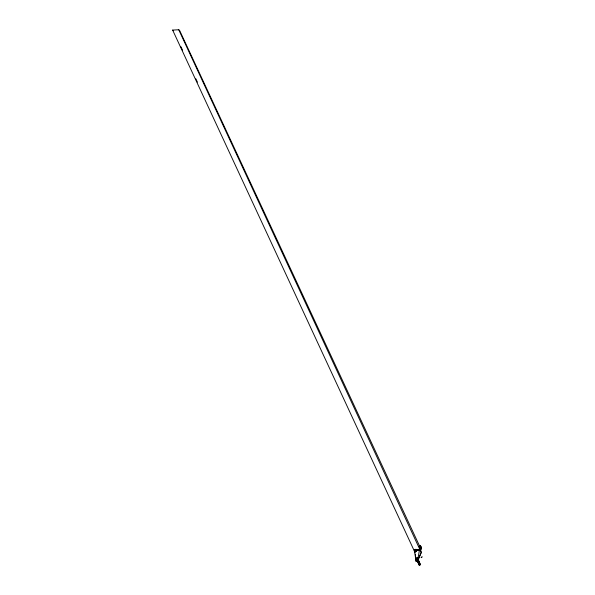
<?xml version="1.0" encoding="UTF-8"?>
<svg xmlns="http://www.w3.org/2000/svg" width="595" height="595" viewBox="0 0 595 595"><rect width="100%" height="100%" fill="white"/><g stroke="black" fill="none" stroke-linecap="round" stroke-linejoin="round"><path stroke-width="0.89" d="M417.132 559.85L417.437 559.605M419.52 549.631L417.489 561.241L416.084 561.316L414.306 549.914M421.357 556.92L421.134 557.567L421.543 557.634L422.272 556.786M415.994 549.49L414.514 550.033L414.871 551.431L421.349 548.858L420.516 545.615L419.259 546.128L419.386 546.574L420.643 546.076L418.984 546.574M418.992 546.612L420.635 546.069M419.46 547.05L420.814 546.768M419.512 547.08L420.762 546.56M419.579 547.512L420.881 547.021M419.698 547.973L420.925 547.296M417.177 549.438L414.641 550.516M421.223 548.374L419.936 548.895L419.81 548.426L421.074 547.898M419.795 548.486L421.178 548.196M416.388 550.048L414.752 550.591L417.125 549.601M419.527 548.694L421.104 548.017M418.597 549.386L414.76 550.977L418.627 549.408L418.917 549.884L418.821 549.386M421.186 548.359L419.958 548.873L419.743 547.98L419.832 548.382M414.871 551.431L418.895 549.646M414.864 551.409L421.267 548.664M416.247 558.735L417.459 558.251L417.274 557.493L416.054 557.976L416.247 558.735L416.604 559.642L417.831 559.211L417.459 558.251M417.497 558.326L416.277 558.809L416.507 559.196L417.69 558.764M416.693 558.757L417.095 558.965M416.604 559.538L417.824 559.055L420.472 564.767L419.259 565.25L416.679 559.828L417.824 559.055M416.604 559.642L417.898 559.345M415.154 552.807L172.647 30.085L178.745 29.75L179.593 30.412L419.988 546.946L421.245 552.472L417.489 561.241L421.245 552.472L178.745 29.75M172.647 30.085L173.502 30.747M420.39 545.749L421.223 548.91M421.186 548.925L420.487 545.645M419.363 546.098L420.248 549.356M419.237 546.151L419.349 546.612M418.746 549.869L418.635 549.408M418.597 549.959L418.478 549.475M417.452 550.382L417.221 549.46L414.626 550.494L414.975 552.019M415.801 549.512L416.173 550.918M416.039 550.97L415.63 549.364M180.954 46.76L182.516 50.129M195.852 78.778L197.421 82.147M418.017 559.107L420.472 564.767M417.177 560.401L419.259 565.25M416.664 558.683L416.827 559.069M416.612 558.683L416.783 559.084M417.407 549.438L417.66 550.39L417.37 549.453M417.095 549.52L417.326 550.524M415.927 549.245L416.322 550.918M415.645 549.587L416.002 550.985M414.626 549.758L415.027 551.431M415.34 554.51L416.084 561.316"/></g></svg>
